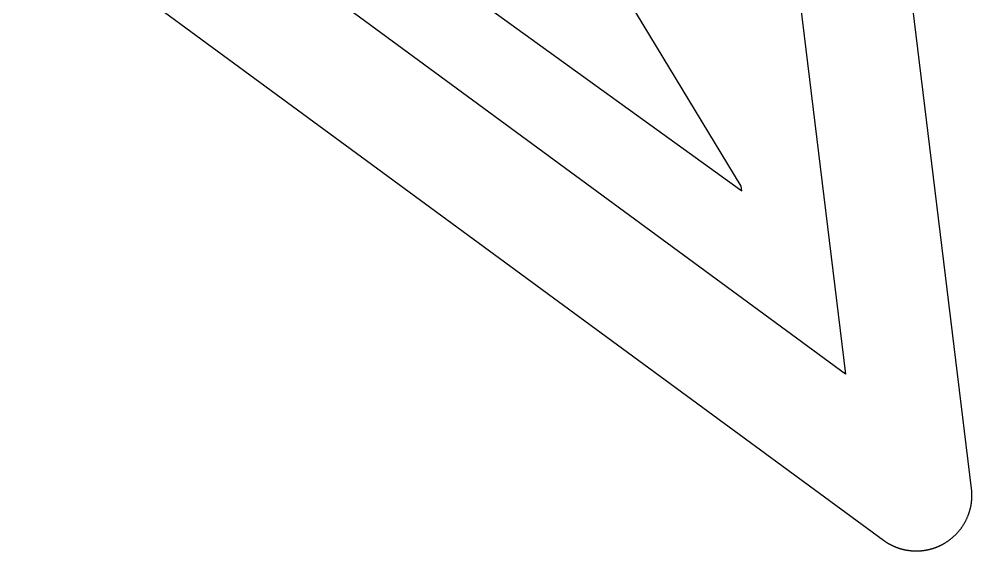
# Model space of a CAD drawing. Extents: x 5 to 105, y 2 to 136.
# Drawn here: x 66.3 to 77.57, y 6.03 to 12.32 of the extents above; entities that cross this region are included whole.
import ezdxf

# ---------------------------------------------------------------- set-up
doc = ezdxf.new("R2010")
doc.units = 0
doc.layers.get('0').update_dxf_attribs({"linetype": 'CONTINUOUS'})

msp = doc.modelspace()

# ---------------------------------------------------------------- linework, layer by layer
at = {"color": 7}
for points in [[(74.6005, 20.1521), (76.0691, 8.1224), (66.2986, 15.2993)], [(66.9629, 15.9766), (74.8443, 10.2889), (74.8373, 10.3441), (69.0414, 19.9012)], [(77.5604, 6.77), (76.1887, 18.0059)], [(66.5053, 13.5145), (76.5177, 6.16)]]:
    msp.add_lwpolyline(points, dxfattribs=at)
for points in [[(77.2394, 6.1224, 0), (77.2448, 6.1256, 0), (77.2501, 6.1288, 0), (77.2553, 6.132, 0), (77.2606, 6.1353, 0), (77.2657, 6.1386, 0), (77.2709, 6.142, 0), (77.276, 6.1454, 0), (77.2811, 6.1489, 0), (77.2861, 6.1524, 0), (77.2911, 6.1559, 0), (77.296, 6.1595, 0), (77.301, 6.1632, 0), (77.3058, 6.1668, 0), (77.3107, 6.1705, 0), (77.3155, 6.1743, 0), (77.3202, 6.1781, 0), (77.3249, 6.1819, 0), (77.3296, 6.1858, 0), (77.3342, 6.1897, 0), (77.3388, 6.1936, 0), (77.3434, 6.1976, 0), (77.3479, 6.2017, 0), (77.3524, 6.2057, 0), (77.3568, 6.2098, 0), (77.3612, 6.214, 0), (77.3655, 6.2182, 0), (77.3698, 6.2224, 0), (77.3741, 6.2266, 0), (77.3783, 6.2309, 0), (77.3825, 6.2352, 0), (77.3866, 6.2396, 0), (77.3907, 6.244, 0), (77.3948, 6.2484, 0), (77.3988, 6.2529, 0), (77.4028, 6.2573, 0), (77.4067, 6.2619, 0), (77.4106, 6.2664, 0), (77.4144, 6.271, 0), (77.4182, 6.2757, 0), (77.4219, 6.2803, 0), (77.4256, 6.285, 0), (77.4293, 6.2897, 0), (77.4329, 6.2945, 0), (77.4365, 6.2993, 0), (77.44, 6.3041, 0), (77.4435, 6.3089, 0), (77.4469, 6.3138, 0), (77.4503, 6.3187, 0), (77.4536, 6.3236, 0), (77.4569, 6.3286, 0), (77.4602, 6.3336, 0), (77.4634, 6.3386, 0), (77.4665, 6.3436, 0), (77.4696, 6.3487, 0), (77.4727, 6.3538, 0), (77.4757, 6.3589, 0), (77.4787, 6.3641, 0), (77.4816, 6.3693, 0), (77.4845, 6.3745, 0), (77.4873, 6.3797, 0), (77.4901, 6.385, 0), (77.4929, 6.3902, 0), (77.4955, 6.3955, 0), (77.4982, 6.4009, 0), (77.5008, 6.4062, 0), (77.5033, 6.4116, 0), (77.5058, 6.417, 0), (77.5083, 6.4224, 0), (77.5107, 6.4279, 0), (77.513, 6.4333, 0), (77.5153, 6.4388, 0), (77.5176, 6.4443, 0), (77.5198, 6.4498, 0), (77.5219, 6.4554, 0), (77.524, 6.461, 0), (77.5261, 6.4665, 0), (77.5281, 6.4722, 0), (77.53, 6.4778, 0), (77.5319, 6.4834, 0), (77.5338, 6.4891, 0), (77.5356, 6.4948, 0), (77.5373, 6.5005, 0), (77.539, 6.5062, 0), (77.5406, 6.5119, 0), (77.5422, 6.5177, 0), (77.5438, 6.5235, 0), (77.5453, 6.5292, 0), (77.5467, 6.535, 0), (77.5481, 6.5408, 0), (77.5494, 6.5467, 0), (77.5507, 6.5525, 0), (77.5519, 6.5584, 0), (77.5531, 6.5643, 0), (77.5542, 6.5701, 0), (77.5553, 6.5761, 0), (77.5563, 6.582, 0), (77.5573, 6.5879, 0), (77.5582, 6.5938, 0), (77.559, 6.5998, 0), (77.5598, 6.6058, 0), (77.5606, 6.6117, 0), (77.5613, 6.6177, 0), (77.5619, 6.6237, 0), (77.5625, 6.6297, 0), (77.563, 6.6357, 0), (77.5635, 6.6418, 0), (77.5639, 6.6478, 0), (77.5643, 6.6539, 0), (77.5646, 6.6599, 0), (77.5648, 6.666, 0), (77.565, 6.672, 0), (77.5652, 6.6781, 0), (77.5652, 6.6842, 0), (77.5653, 6.6903, 0), (77.5652, 6.6964, 0), (77.5651, 6.7025, 0), (77.565, 6.7086, 0), (77.5648, 6.7147, 0), (77.5645, 6.7209, 0), (77.5642, 6.727, 0), (77.5638, 6.7331, 0), (77.5634, 6.7393, 0), (77.5629, 6.7454, 0), (77.5624, 6.7515, 0), (77.5618, 6.7577, 0), (77.5611, 6.7638, 0), (77.5604, 6.77, 0)], [(76.5177, 6.16, 0), (76.5204, 6.1579, 0), (76.5232, 6.156, 0), (76.5259, 6.154, 0), (76.5287, 6.1521, 0), (76.5314, 6.1501, 0), (76.5342, 6.1482, 0), (76.537, 6.1463, 0), (76.5398, 6.1444, 0), (76.5426, 6.1425, 0), (76.5454, 6.1407, 0), (76.5482, 6.1389, 0), (76.551, 6.137, 0), (76.5538, 6.1352, 0), (76.5566, 6.1334, 0), (76.5595, 6.1317, 0), (76.5623, 6.1299, 0), (76.5652, 6.1281, 0), (76.568, 6.1264, 0), (76.5709, 6.1247, 0), (76.5738, 6.123, 0), (76.5766, 6.1213, 0), (76.5795, 6.1197, 0), (76.5824, 6.118, 0), (76.5853, 6.1164, 0), (76.5882, 6.1147, 0), (76.5911, 6.1131, 0), (76.594, 6.1116, 0), (76.597, 6.11, 0), (76.5999, 6.1084, 0), (76.6028, 6.1069, 0), (76.6058, 6.1053, 0), (76.6087, 6.1038, 0), (76.6117, 6.1024, 0), (76.6146, 6.1009, 0), (76.6176, 6.0994, 0), (76.6206, 6.098, 0), (76.6235, 6.0965, 0), (76.6265, 6.0951, 0), (76.6295, 6.0937, 0), (76.6325, 6.0923, 0), (76.6355, 6.091, 0), (76.6385, 6.0896, 0), (76.6415, 6.0883, 0), (76.6445, 6.0869, 0), (76.6475, 6.0856, 0), (76.6506, 6.0843, 0), (76.6536, 6.0831, 0), (76.6566, 6.0818, 0), (76.6597, 6.0806, 0), (76.6627, 6.0793, 0), (76.6658, 6.0781, 0), (76.6688, 6.0769, 0), (76.6719, 6.0757, 0), (76.675, 6.0746, 0), (76.678, 6.0734, 0), (76.6811, 6.0723, 0), (76.6842, 6.0712, 0), (76.6873, 6.0701, 0), (76.6904, 6.069, 0), (76.6934, 6.0679, 0), (76.6965, 6.0669, 0), (76.6996, 6.0658, 0), (76.7027, 6.0648, 0), (76.7059, 6.0638, 0), (76.709, 6.0628, 0), (76.7121, 6.0618, 0), (76.7152, 6.0609, 0), (76.7183, 6.0599, 0), (76.7215, 6.059, 0), (76.7246, 6.0581, 0), (76.7277, 6.0572, 0), (76.7309, 6.0563, 0), (76.734, 6.0554, 0), (76.7372, 6.0546, 0), (76.7403, 6.0537, 0), (76.7435, 6.0529, 0), (76.7466, 6.0521, 0), (76.7498, 6.0513, 0), (76.7529, 6.0506, 0), (76.7561, 6.0498, 0), (76.7593, 6.0491, 0), (76.7624, 6.0484, 0), (76.7656, 6.0476, 0), (76.7688, 6.0469, 0), (76.772, 6.0463, 0), (76.7752, 6.0456, 0), (76.7783, 6.045, 0), (76.7815, 6.0443, 0), (76.7847, 6.0437, 0), (76.7879, 6.0431, 0), (76.7911, 6.0426, 0), (76.7943, 6.042, 0), (76.7975, 6.0414, 0), (76.8007, 6.0409, 0), (76.8039, 6.0404, 0), (76.8071, 6.0399, 0), (76.8103, 6.0394, 0), (76.8136, 6.0389, 0), (76.8168, 6.0385, 0), (76.82, 6.038, 0), (76.8232, 6.0376, 0), (76.8264, 6.0372, 0), (76.8296, 6.0368, 0), (76.8329, 6.0365, 0), (76.8361, 6.0361, 0), (76.8393, 6.0358, 0), (76.8425, 6.0354, 0), (76.8458, 6.0351, 0), (76.849, 6.0348, 0), (76.8522, 6.0345, 0), (76.8555, 6.0343, 0), (76.8587, 6.034, 0), (76.8619, 6.0338, 0), (76.8652, 6.0336, 0), (76.8684, 6.0334, 0), (76.8716, 6.0332, 0), (76.8749, 6.033, 0), (76.8781, 6.0329, 0), (76.8813, 6.0327, 0), (76.8846, 6.0326, 0), (76.8878, 6.0325, 0), (76.8911, 6.0324, 0), (76.8943, 6.0324, 0), (76.8976, 6.0323, 0), (76.9008, 6.0323, 0), (76.904, 6.0322, 0), (76.9073, 6.0322, 0)], [(76.9073, 6.0322, 0), (76.91, 6.0322, 0), (76.9127, 6.0323, 0), (76.9154, 6.0323, 0), (76.9181, 6.0323, 0), (76.9208, 6.0324, 0), (76.9235, 6.0324, 0), (76.9262, 6.0325, 0), (76.9289, 6.0326, 0), (76.9316, 6.0327, 0), (76.9343, 6.0328, 0), (76.937, 6.0329, 0), (76.9397, 6.033, 0), (76.9425, 6.0332, 0), (76.9452, 6.0333, 0), (76.9479, 6.0335, 0), (76.9506, 6.0336, 0), (76.9533, 6.0338, 0), (76.956, 6.034, 0), (76.9587, 6.0342, 0), (76.9614, 6.0345, 0), (76.9641, 6.0347, 0), (76.9668, 6.0349, 0), (76.9695, 6.0352, 0), (76.9722, 6.0354, 0), (76.9749, 6.0357, 0), (76.9776, 6.036, 0), (76.9803, 6.0363, 0), (76.9829, 6.0366, 0), (76.9856, 6.0369, 0), (76.9883, 6.0372, 0), (76.991, 6.0376, 0), (76.9937, 6.0379, 0), (76.9964, 6.0383, 0), (76.9991, 6.0387, 0), (77.0018, 6.039, 0), (77.0045, 6.0395, 0), (77.0071, 6.0399, 0), (77.0098, 6.0403, 0), (77.0125, 6.0407, 0), (77.0152, 6.0411, 0), (77.0179, 6.0416, 0), (77.0206, 6.0421, 0), (77.0232, 6.0425, 0), (77.0259, 6.043, 0), (77.0286, 6.0435, 0), (77.0313, 6.044, 0), (77.0339, 6.0445, 0), (77.0366, 6.0451, 0), (77.0393, 6.0456, 0), (77.0419, 6.0462, 0), (77.0446, 6.0467, 0), (77.0473, 6.0473, 0), (77.0499, 6.0479, 0), (77.0526, 6.0485, 0), (77.0552, 6.0491, 0), (77.0579, 6.0497, 0), (77.0605, 6.0503, 0), (77.0632, 6.051, 0), (77.0658, 6.0516, 0), (77.0685, 6.0523, 0), (77.0711, 6.053, 0), (77.0738, 6.0537, 0), (77.0764, 6.0544, 0), (77.0791, 6.0551, 0), (77.0817, 6.0558, 0), (77.0843, 6.0565, 0), (77.087, 6.0573, 0), (77.0896, 6.058, 0), (77.0922, 6.0588, 0), (77.0948, 6.0596, 0), (77.0975, 6.0603, 0), (77.1001, 6.0611, 0), (77.1027, 6.062, 0), (77.1053, 6.0628, 0), (77.1079, 6.0636, 0), (77.1105, 6.0645, 0), (77.1132, 6.0653, 0), (77.1158, 6.0662, 0), (77.1184, 6.0671, 0), (77.121, 6.0679, 0), (77.1236, 6.0689, 0), (77.1261, 6.0698, 0), (77.1287, 6.0707, 0), (77.1313, 6.0716, 0), (77.1339, 6.0726, 0), (77.1365, 6.0735, 0), (77.1391, 6.0745, 0), (77.1417, 6.0755, 0), (77.1442, 6.0765, 0), (77.1468, 6.0775, 0), (77.1494, 6.0785, 0), (77.1519, 6.0795, 0), (77.1545, 6.0805, 0), (77.1571, 6.0816, 0), (77.1596, 6.0826, 0), (77.1622, 6.0837, 0), (77.1647, 6.0848, 0), (77.1672, 6.0859, 0), (77.1698, 6.087, 0), (77.1723, 6.0881, 0), (77.1749, 6.0892, 0), (77.1774, 6.0903, 0), (77.1799, 6.0915, 0), (77.1824, 6.0927, 0), (77.185, 6.0938, 0), (77.1875, 6.095, 0), (77.19, 6.0962, 0), (77.1925, 6.0974, 0), (77.195, 6.0986, 0), (77.1975, 6.0998, 0), (77.2, 6.1011, 0), (77.2025, 6.1023, 0), (77.205, 6.1036, 0), (77.2075, 6.1049, 0), (77.21, 6.1062, 0), (77.2124, 6.1075, 0), (77.2149, 6.1087, 0), (77.2174, 6.1101, 0), (77.2199, 6.1114, 0), (77.2223, 6.1127, 0), (77.2248, 6.1141, 0), (77.2272, 6.1155, 0), (77.2297, 6.1168, 0), (77.2321, 6.1182, 0), (77.2346, 6.1196, 0), (77.237, 6.121, 0), (77.2394, 6.1224, 0)]]:
    msp.add_polyline3d(points, dxfattribs=at)

doc.saveas('drawing.dxf')
